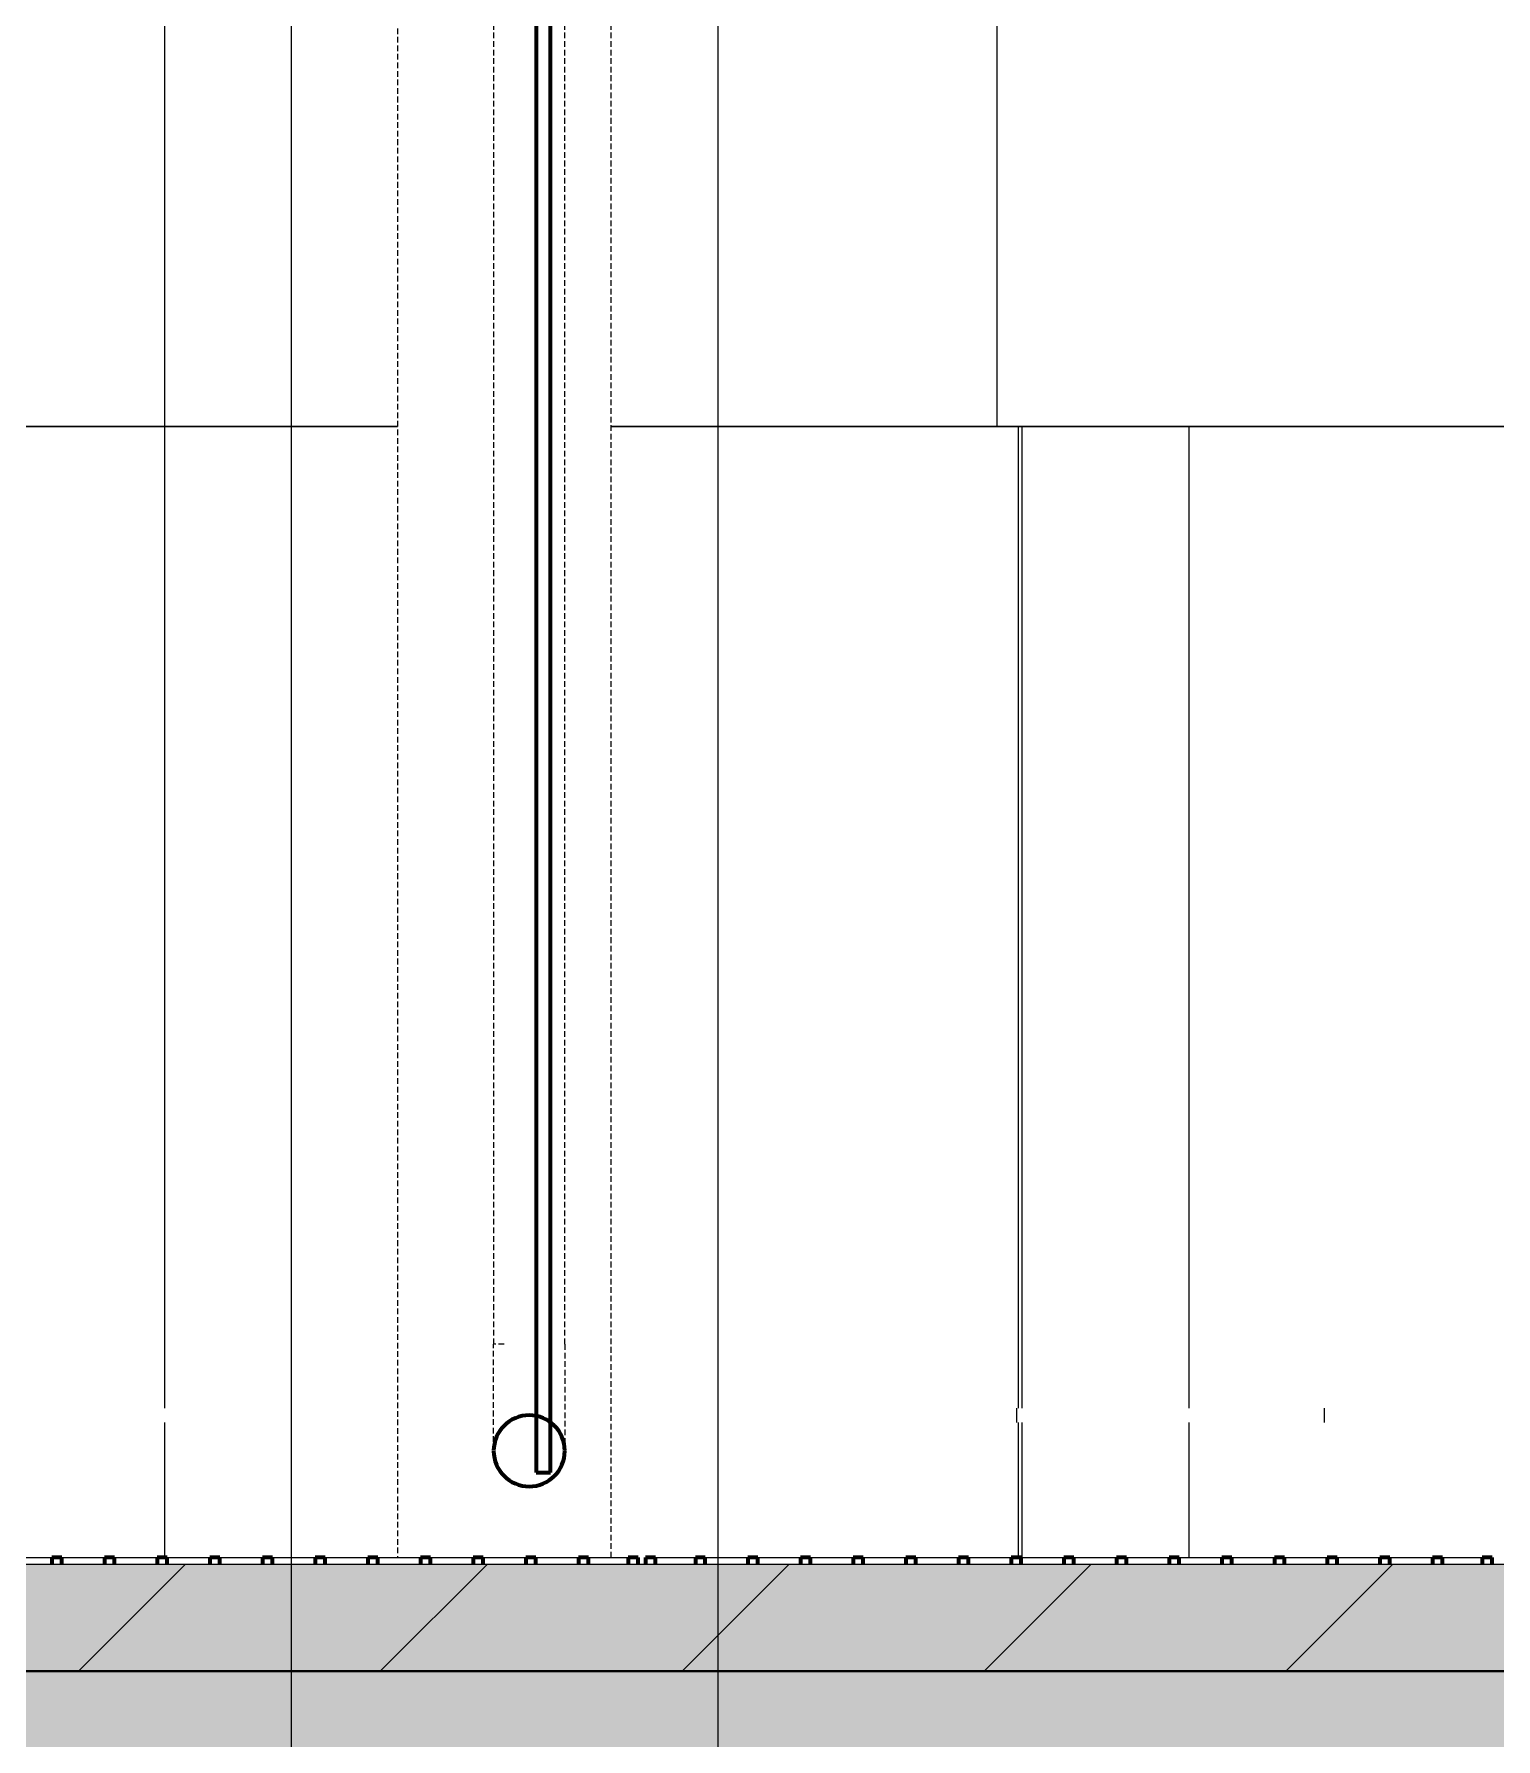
# Model space of a CAD drawing. Header units: millimetres. Extents: x 2519235 to 7246330, y 25937 to 201821.
# Drawn here: x 2655808 to 2656836, y 101067 to 102266 of the extents above; entities that cross this region are included whole.
import ezdxf

# ---------------------------------------------------------------- set-up
doc = ezdxf.new("R2010")
doc.units = ezdxf.units.MM
doc.set_wipeout_variables(frame=1)
doc.linetypes.add('DPA_Hidden 100', pattern=[6, 4, -2])
for name, color, linetype in [('000 - 0_HIDE_OBJ_FRAMING_DEF_SUB_1', 7, 'Continuous'), ('000 - CONCRETE_COL_CUT_COLOR_1', 7, 'Continuous'), ('000 - CONCRETE_COL_CUT_COLOR_3', 7, 'Continuous'), ('000 - CONCRETE_COL_CUT_COLOR_5', 7, 'Continuous'), ('000 - CONCRETE_COL_HATCH_', 7, 'Continuous'), ('000 - CONCRETE_COL_WIPEOUT_', 7, 'Continuous'), ('_งานโครงสร้าง', 7, 'Continuous')]:
    doc.layers.add(name, color=color, linetype=linetype)
doc.layers.add('A-DETL', color=7, linetype='Continuous', lineweight=70)
doc.layers.add('A-DOOR-FRAM', color=7, linetype='Continuous', lineweight=35)
doc.layers.get('A-DETL').off()
pattern_1 = [(90, (-17700.15661122743, 101300), (-600, 3.673940397442059e-14), [])]

# ---------------------------------------------------------------- blocks, each defined once
blk = doc.blocks.new('DR-SG-SW-Wire Screen_Fence - D50-850x2000 mm-31424008-ENTRANCE 1 - ELEVATION 1')
at = {"layer": '000 - 0_HIDE_OBJ_FRAMING_DEF_SUB_1', "color": 7, "linetype": 'DPA_Hidden 100'}
for p, q in [((3012303.023338504, 103170.0000000001), (3012303.023338504, 101195.0000000001)), ((3012453.023338504, 101195.0000000001), (3012453.023338504, 103170.0000000001)), ((3012370.523338504, 103095.0000000001), (3012370.523338504, 101345.0000000001)), ((3012420.523338504, 101345.0000000001), (3012420.523338504, 103095.0000000001)), ((3012378.023338504, 101345), (3012371.073338504, 101345)), ((3012410.523338504, 101289.3114375579), (3012410.523338504, 101288.1346402001))]:
    blk.add_line(p, q, dxfattribs=at)
at = {"layer": '000 - 0_HIDE_OBJ_FRAMING_DEF_SUB_1', "color": 7, "lineweight": 70}
for p, q in [((3012400.523338504, 103159.8586616955), (3012400.523338504, 101254.8586616955)), ((3012410.523338504, 101254.8586616955), (3012410.523338504, 103159.8586616955)), ((3012400.523338504, 101254.8586616955), (3012410.523338504, 101254.8586616955))]:
    blk.add_line(p, q, dxfattribs=at)
at = {"layer": '000 - 0_HIDE_OBJ_FRAMING_DEF_SUB_1', "color": 7, "linetype": 'DPA_Hidden 100', "flags": 128}
for points in [[(3012370.523338504, 101270.2398720274), (3012370.523338504, 101270.5393523111), (3012370.523338504, 101270.957953747), (3012370.523338504, 101271.495006662), (3012370.523338504, 101272.1496518862), (3012370.523338504, 101272.9208421268), (3012370.523338504, 101273.8073436439), (3012370.523338504, 101274.8077382243), (3012370.523338504, 101275.9204254499), (3012370.523338504, 101277.1436252586), (3012370.523338504, 101278.4753807917), (3012370.523338504, 101279.9135615243), (3012370.523338504, 101281.4558666741), (3012370.523338504, 101283.0998288819), (3012370.523338504, 101284.8428181588), (3012370.523338504, 101286.6820460938), (3012370.523338504, 101288.6145703146), (3012370.523338504, 101290.6372991946), (3012370.523338504, 101292.7469967991), (3012370.523338504, 101294.940288062), (3012370.523338504, 101297.2136641852), (3012370.523338504, 101299.5634882519), (3012370.523338504, 101301.9860010447), (3012370.523338504, 101304.47732706), (3012370.523338504, 101307.0334807077), (3012370.523338504, 101309.6503726871), (3012370.523338504, 101312.3238165294), (3012370.523338504, 101315.0495352947), (3012370.523338504, 101317.8231684144), (3012370.523338504, 101320.6402786672), (3012370.523338504, 101323.4963592777), (3012370.523338504, 101326.3868411262), (3012370.523338504, 101329.3071000583), (3012370.523338504, 101332.2524642826), (3012370.523338504, 101335.2182218448), (3012370.523338504, 101338.1996281653), (3012370.523338504, 101341.1919136301), (3012370.523338504, 101344.1902912208), (3012370.523338504, 101345.0000000001)], [(3012420.523338504, 101345.0000000001), (3012420.523338504, 101342.0007999361), (3012420.523338504, 101339.0063979524), (3012420.523338504, 101336.0215844535), (3012420.523338504, 101333.0511345041), (3012420.523338504, 101330.0998001905), (3012420.523338504, 101327.1723030181), (3012420.523338504, 101324.2733263578), (3012420.523338504, 101321.4075079539), (3012420.523338504, 101318.5794325045), (3012420.523338504, 101315.793624327), (3012420.523338504, 101313.0545401202), (3012420.523338504, 101310.3665618345), (3012420.523338504, 101307.7339896619), (3012420.523338504, 101305.1610351561), (3012420.523338504, 101302.6518144955), (3012420.523338504, 101300.210341898), (3012420.523338504, 101297.8405231987), (3012420.523338504, 101295.5461496023), (3012420.523338504, 101293.3308916168), (3012420.523338504, 101291.1982931827), (3012420.523338504, 101289.1517660023), (3012420.523338504, 101287.1945840827), (3012420.523338504, 101285.3298784974), (3012420.523338504, 101283.5606323776), (3012420.523338504, 101281.8896761395), (3012420.523338504, 101280.3196829569), (3012420.523338504, 101278.8531644837), (3012420.523338504, 101277.4924668369), (3012420.523338504, 101276.2397668423), (3012420.523338504, 101275.0970685526), (3012420.523338504, 101274.0662000414), (3012420.523338504, 101273.1488104785), (3012420.523338504, 101272.3463674913), (3012420.523338504, 101271.6601548175), (3012420.523338504, 101271.091270251), (3012420.523338504, 101270.6406238858), (3012420.523338504, 101270.3089366598)], [(3012402.691218745, 101246.0496034929), (3012401.727724795, 101245.7821224972), (3012400.754305151, 101245.5533849393), (3012399.772517076, 101245.3637567504), (3012398.783931222, 101245.2135412953), (3012397.790129116, 101245.1029788867), (3012396.792700627, 101245.0322464007), (3012395.79324143, 101245.0014569944), (3012394.793350447, 101245.0106599241), (3012393.794627287, 101245.0598404672), (3012392.798669698, 101245.1489199452), (3012391.807070997, 101245.27775585), (3012390.821417531, 101245.4461420717), (3012389.843286137, 101245.6538092282), (3012388.874241613, 101245.9004250963), (3012387.915834228, 101246.1855951433), (3012386.969597225, 101246.508863158), (3012386.037044385, 101246.8697119804), (3012385.11966759, 101247.2675643295), (3012384.218934451, 101247.7017837263), (3012383.336285945, 101248.1716755124), (3012382.473134125, 101248.6764879613), (3012381.630859848, 101249.2154134807), (3012380.810810573, 101249.7875899046), (3012380.014298204, 101250.392101873), (3012379.242596991, 101251.0279822956), (3012378.496941491, 101251.6942138994), (3012377.778524595, 101252.3897308559), (3012377.088495615, 101253.1134204864), (3012376.427958452, 101253.8641250418), (3012375.797969823, 101254.640643555), (3012375.199537577, 101255.441733762), (3012374.633619076, 101256.2661140894), (3012374.10111967, 101257.1124657046), (3012373.602891244, 101257.9794346254), (3012373.139730858, 101258.8656338866), (3012372.71237947, 101259.7696457583), (3012372.321520749, 101260.6900240145), (3012371.967779987, 101261.6252962462), (3012371.651723094, 101262.5739662175), (3012371.373855694, 101263.5345162586), (3012371.134622314, 101264.5054096945), (3012370.934405678, 101265.4850933028), (3012370.773526089, 101266.4719997986), (3012370.65224092, 101267.4645503422), (3012370.570744202, 101268.4611570644), (3012370.529166311, 101269.460225607)], [(3012420.523338504, 101270.0000000001), (3012420.50334117, 101269.0002666455), (3012420.443381162, 101268.0021326509), (3012420.3435544, 101267.0071948179), (3012420.204020588, 101266.0170448348), (3012420.02500295, 101265.0332667303), (3012419.806787875, 101264.0574343395), (3012419.549724462, 101263.091108786), (3012419.254223956, 101262.1358359847), (3012418.920759096, 101261.1931441683), (3012418.549863354, 101260.2645414424), (3012418.142130084, 101259.3515133735), (3012417.698211574, 101258.4555206116), (3012417.218817996, 101257.577996554), (3012416.704716279, 101256.7203450521), (3012416.156728876, 101255.8839381653)], [(3012415.575732451, 101255.0701139661), (3012414.962656473, 101254.2801743997), (3012414.318481732, 101253.5153832009), (3012413.644238772, 101252.7769638724), (3012412.941006238, 101252.0660977276), (3012412.20990915, 101251.3839220009), (3012411.452117109, 101250.7315280277), (3012410.66884242, 101250.1099594992), (3012409.861338156, 101249.5202107926), (3012409.030896151, 101248.9632253799), (3012408.178844935, 101248.439894319), (3012407.306547608, 101247.951054828), (3012406.415399661, 101247.4974889457), (3012405.506826739, 101247.0799222808), (3012404.582282366, 101246.699022851), (3012403.643245615, 101246.3554000139)]]:
    blk.add_lwpolyline(points, dxfattribs=at)
at = {"layer": '000 - 0_HIDE_OBJ_FRAMING_DEF_SUB_1', "color": 7, "lineweight": 70}
for start, end in [(0, 180), (180, 0)]:
    blk.add_arc((3012395.523338504, 101270), 25, start, end, dxfattribs=at)
blk = doc.blocks.new('DPA_Drainage Gutter_Landscape PP17_REV B - DPA_Drainage Gutter_Landscape PP17_REV B-36085527-ENTRANCE 1 - ELEVATION 1')
at = {"layer": '000 - 0_HIDE_OBJ_FRAMING_DEF_SUB_1', "color": 7}
for p, q in [((3012030.115850376, 101194.9999999999), (3012060.115850376, 101194.9999999999)), ((3012060.115850376, 101189.9999999999), (3012030.115850376, 101189.9999999999)), ((3012060.115850376, 101194.9999999999), (3012060.115850376, 101189.9999999999)), ((3012067.115850376, 101189.9999999999), (3012067.115850376, 101194.9999999999)), ((3012067.115850376, 101194.9999999999), (3012097.115850377, 101194.9999999999)), ((3012097.115850377, 101189.9999999999), (3012067.115850376, 101189.9999999999)), ((3012097.115850377, 101194.9999999999), (3012097.115850377, 101189.9999999999)), ((3012104.115850377, 101194.9999999999), (3012104.115850377, 101189.9999999999)), ((3012104.115850377, 101194.9999999999), (3012134.115850376, 101194.9999999999)), ((3012134.115850376, 101189.9999999999), (3012104.115850377, 101189.9999999999)), ((3012134.115850376, 101194.9999999999), (3012134.115850376, 101189.9999999999)), ((3012141.115850376, 101189.9999999999), (3012141.115850376, 101194.9999999999)), ((3012141.115850376, 101194.9999999999), (3012171.115850377, 101194.9999999999)), ((3012171.115850377, 101189.9999999999), (3012141.115850376, 101189.9999999999)), ((3012171.115850377, 101194.9999999999), (3012171.115850377, 101189.9999999999)), ((3012178.115850377, 101194.9999999999), (3012178.115850377, 101189.9999999999)), ((3012178.115850377, 101194.9999999999), (3012208.115850376, 101194.9999999999)), ((3012208.115850376, 101189.9999999999), (3012178.115850377, 101189.9999999999)), ((3012208.115850376, 101189.9999999999), (3012208.115850376, 101194.9999999999)), ((3012215.115850376, 101194.9999999999), (3012215.115850376, 101189.9999999999)), ((3012215.115850376, 101194.9999999999), (3012245.115850376, 101194.9999999999)), ((3012245.115850376, 101189.9999999999), (3012215.115850376, 101189.9999999999)), ((3012245.115850376, 101194.9999999999), (3012245.115850376, 101189.9999999999)), ((3012252.115850376, 101194.9999999999), (3012252.115850376, 101189.9999999999)), ((3012252.115850376, 101194.9999999999), (3012282.115850377, 101194.9999999999)), ((3012282.115850377, 101189.9999999999), (3012252.115850376, 101189.9999999999)), ((3012282.115850377, 101189.9999999999), (3012282.115850377, 101194.9999999999)), ((3012289.115850377, 101194.9999999999), (3012289.115850377, 101189.9999999999)), ((3012289.115850377, 101194.9999999999), (3012319.115850376, 101194.9999999999)), ((3012319.115850376, 101189.9999999999), (3012289.115850377, 101189.9999999999)), ((3012319.115850376, 101194.9999999999), (3012319.115850376, 101189.9999999999)), ((3012326.115850376, 101194.9999999999), (3012326.115850376, 101189.9999999999)), ((3012326.115850376, 101194.9999999999), (3012356.115850377, 101194.9999999999)), ((3012356.115850377, 101189.9999999999), (3012326.115850376, 101189.9999999999)), ((3012356.115850377, 101189.9999999999), (3012356.115850377, 101194.9999999999)), ((3012363.115850377, 101194.9999999999), (3012363.115850377, 101189.9999999999)), ((3012363.115850377, 101194.9999999999), (3012393.115850376, 101194.9999999999)), ((3012393.115850376, 101189.9999999999), (3012363.115850377, 101189.9999999999)), ((3012393.115850376, 101194.9999999999), (3012393.115850376, 101189.9999999999)), ((3012400.115850376, 101194.9999999999), (3012400.115850376, 101189.9999999999)), ((3012400.115850376, 101194.9999999999), (3012430.115850376, 101194.9999999999)), ((3012430.115850376, 101189.9999999999), (3012400.115850376, 101189.9999999999)), ((3012430.115850376, 101189.9999999999), (3012430.115850376, 101194.9999999999)), ((3012437.115850376, 101194.9999999999), (3012437.115850376, 101189.9999999999)), ((3012437.115850376, 101194.9999999999), (3012465.115850376, 101194.9999999999)), ((3012465.115850376, 101189.9999999999), (3012437.115850376, 101189.9999999999)), ((3012465.115850376, 101194.9999999999), (3012465.115850376, 101189.9999999999)), ((3012484.27086658, 101189.9999999999), (3012484.27086658, 101194.9999999999)), ((3012484.27086658, 101194.9999999999), (3012512.27086658, 101194.9999999999)), ((3012512.27086658, 101189.9999999999), (3012484.27086658, 101189.9999999999)), ((3012512.27086658, 101194.9999999999), (3012512.27086658, 101189.9999999999)), ((3012519.27086658, 101189.9999999999), (3012519.27086658, 101194.9999999999)), ((3012519.27086658, 101194.9999999999), (3012549.27086658, 101194.9999999999)), ((3012549.27086658, 101189.9999999999), (3012519.27086658, 101189.9999999999)), ((3012549.27086658, 101194.9999999999), (3012549.27086658, 101189.9999999999)), ((3012556.27086658, 101194.9999999999), (3012556.27086658, 101189.9999999999)), ((3012556.27086658, 101194.9999999999), (3012586.27086658, 101194.9999999999)), ((3012586.27086658, 101189.9999999999), (3012556.27086658, 101189.9999999999)), ((3012586.27086658, 101194.9999999999), (3012586.27086658, 101189.9999999999)), ((3012593.27086658, 101189.9999999999), (3012593.27086658, 101194.9999999999)), ((3012593.27086658, 101194.9999999999), (3012623.27086658, 101194.9999999999)), ((3012623.27086658, 101189.9999999999), (3012593.27086658, 101189.9999999999)), ((3012623.27086658, 101194.9999999999), (3012623.27086658, 101189.9999999999)), ((3012630.27086658, 101194.9999999999), (3012630.27086658, 101189.9999999999)), ((3012630.27086658, 101194.9999999999), (3012660.270866579, 101194.9999999999)), ((3012660.270866579, 101189.9999999999), (3012630.27086658, 101189.9999999999)), ((3012660.270866579, 101194.9999999999), (3012660.270866579, 101189.9999999999)), ((3012667.270866579, 101189.9999999999), (3012667.270866579, 101194.9999999999)), ((3012667.270866579, 101194.9999999999), (3012697.27086658, 101194.9999999999)), ((3012697.27086658, 101189.9999999999), (3012667.270866579, 101189.9999999999)), ((3012697.27086658, 101194.9999999999), (3012697.27086658, 101189.9999999999)), ((3012704.27086658, 101194.9999999999), (3012704.27086658, 101189.9999999999)), ((3012704.27086658, 101194.9999999999), (3012734.27086658, 101194.9999999999)), ((3012734.27086658, 101189.9999999999), (3012704.27086658, 101189.9999999999)), ((3012734.27086658, 101194.9999999999), (3012734.27086658, 101189.9999999999)), ((3012741.27086658, 101189.9999999999), (3012741.27086658, 101194.9999999999)), ((3012741.27086658, 101194.9999999999), (3012771.27086658, 101194.9999999999)), ((3012771.27086658, 101189.9999999999), (3012741.27086658, 101189.9999999999)), ((3012771.27086658, 101194.9999999999), (3012771.27086658, 101189.9999999999)), ((3012778.270866579, 101194.9999999999), (3012778.270866579, 101189.9999999999)), ((3012778.270866579, 101194.9999999999), (3012808.27086658, 101194.9999999999)), ((3012808.27086658, 101189.9999999999), (3012778.270866579, 101189.9999999999)), ((3012808.27086658, 101189.9999999999), (3012808.27086658, 101194.9999999999)), ((3012815.27086658, 101194.9999999999), (3012815.27086658, 101189.9999999999)), ((3012815.27086658, 101194.9999999999), (3012845.270866579, 101194.9999999999)), ((3012845.270866579, 101189.9999999999), (3012815.27086658, 101189.9999999999)), ((3012845.270866579, 101194.9999999999), (3012845.270866579, 101189.9999999999)), ((3012852.270866579, 101194.9999999999), (3012852.270866579, 101189.9999999999)), ((3012852.270866579, 101194.9999999999), (3012882.27086658, 101194.9999999999)), ((3012882.27086658, 101189.9999999999), (3012852.270866579, 101189.9999999999)), ((3012882.27086658, 101189.9999999999), (3012882.27086658, 101194.9999999999)), ((3012889.27086658, 101194.9999999999), (3012889.27086658, 101189.9999999999)), ((3012889.27086658, 101194.9999999999), (3012919.27086658, 101194.9999999999)), ((3012919.27086658, 101189.9999999999), (3012889.27086658, 101189.9999999999)), ((3012919.27086658, 101194.9999999999), (3012919.27086658, 101189.9999999999)), ((3012926.27086658, 101194.9999999999), (3012926.27086658, 101189.9999999999)), ((3012926.27086658, 101194.9999999999), (3012956.270866579, 101194.9999999999)), ((3012956.270866579, 101189.9999999999), (3012926.27086658, 101189.9999999999)), ((3012956.270866579, 101189.9999999999), (3012956.270866579, 101194.9999999999)), ((3012963.270866579, 101194.9999999999), (3012963.270866579, 101189.9999999999)), ((3012963.270866579, 101194.9999999999), (3012993.27086658, 101194.9999999999)), ((3012993.27086658, 101189.9999999999), (3012963.270866579, 101189.9999999999)), ((3012993.27086658, 101194.9999999999), (3012993.27086658, 101189.9999999999)), ((3013000.27086658, 101194.9999999999), (3013000.27086658, 101189.9999999999)), ((3013000.27086658, 101194.9999999999), (3013030.270866579, 101194.9999999999)), ((3013030.270866579, 101189.9999999999), (3013000.27086658, 101189.9999999999)), ((3013030.270866579, 101189.9999999999), (3013030.270866579, 101194.9999999999)), ((3013037.27086658, 101194.9999999999), (3013037.27086658, 101189.9999999999)), ((3013037.27086658, 101194.9999999999), (3013065.27086658, 101194.9999999999)), ((3013065.27086658, 101189.9999999999), (3013037.27086658, 101189.9999999999)), ((3013065.27086658, 101194.9999999999), (3013065.27086658, 101189.9999999999))]:
    blk.add_line(p, q, dxfattribs=at)
at = {"layer": '000 - 0_HIDE_OBJ_FRAMING_DEF_SUB_1', "color": 7, "lineweight": 70}
for p, q in [((3012067.115850376, 101194.9999999999), (3012060.115850376, 101194.9999999999)), ((3012060.115850376, 101194.9999999999), (3012060.115850376, 101189.9999999999)), ((3012067.115850376, 101189.9999999999), (3012067.115850376, 101194.9999999999)), ((3012104.115850377, 101194.9999999999), (3012097.115850377, 101194.9999999999)), ((3012097.115850377, 101194.9999999999), (3012097.115850377, 101189.9999999999)), ((3012104.115850377, 101189.9999999999), (3012104.115850377, 101194.9999999999)), ((3012141.115850376, 101194.9999999999), (3012134.115850376, 101194.9999999999)), ((3012134.115850376, 101194.9999999999), (3012134.115850376, 101189.9999999999)), ((3012141.115850376, 101189.9999999999), (3012141.115850376, 101194.9999999999)), ((3012178.115850377, 101194.9999999999), (3012171.115850377, 101194.9999999999)), ((3012171.115850377, 101194.9999999999), (3012171.115850377, 101189.9999999999)), ((3012178.115850377, 101189.9999999999), (3012178.115850377, 101194.9999999999)), ((3012215.115850376, 101194.9999999999), (3012208.115850376, 101194.9999999999)), ((3012208.115850376, 101194.9999999999), (3012208.115850376, 101189.9999999999)), ((3012215.115850376, 101189.9999999999), (3012215.115850376, 101194.9999999999)), ((3012252.115850376, 101194.9999999999), (3012245.115850376, 101194.9999999999)), ((3012245.115850376, 101194.9999999999), (3012245.115850376, 101189.9999999999)), ((3012252.115850376, 101189.9999999999), (3012252.115850376, 101194.9999999999)), ((3012289.115850377, 101194.9999999999), (3012282.115850377, 101194.9999999999)), ((3012282.115850377, 101194.9999999999), (3012282.115850377, 101189.9999999999)), ((3012289.115850377, 101189.9999999999), (3012289.115850377, 101194.9999999999)), ((3012326.115850376, 101194.9999999999), (3012319.115850376, 101194.9999999999)), ((3012319.115850376, 101194.9999999999), (3012319.115850376, 101189.9999999999)), ((3012326.115850376, 101189.9999999999), (3012326.115850376, 101194.9999999999)), ((3012363.115850377, 101194.9999999999), (3012356.115850377, 101194.9999999999)), ((3012356.115850377, 101194.9999999999), (3012356.115850377, 101189.9999999999)), ((3012363.115850377, 101189.9999999999), (3012363.115850377, 101194.9999999999)), ((3012400.115850376, 101194.9999999999), (3012393.115850376, 101194.9999999999)), ((3012393.115850376, 101194.9999999999), (3012393.115850376, 101189.9999999999)), ((3012400.115850376, 101189.9999999999), (3012400.115850376, 101194.9999999999)), ((3012437.115850376, 101194.9999999999), (3012430.115850376, 101194.9999999999)), ((3012430.115850376, 101194.9999999999), (3012430.115850376, 101189.9999999999)), ((3012437.115850376, 101189.9999999999), (3012437.115850376, 101194.9999999999)), ((3012472.115850376, 101194.9999999999), (3012465.115850376, 101194.9999999999)), ((3012465.115850376, 101194.9999999999), (3012465.115850376, 101189.9999999999)), ((3012472.115850376, 101189.9999999999), (3012472.115850376, 101194.9999999999)), ((3012484.27086658, 101194.9999999999), (3012477.27086658, 101194.9999999999)), ((3012477.27086658, 101194.9999999999), (3012477.27086658, 101189.9999999999)), ((3012484.27086658, 101189.9999999999), (3012484.27086658, 101194.9999999999)), ((3012519.27086658, 101194.9999999999), (3012512.27086658, 101194.9999999999)), ((3012512.27086658, 101194.9999999999), (3012512.27086658, 101189.9999999999)), ((3012519.27086658, 101189.9999999999), (3012519.27086658, 101194.9999999999)), ((3012556.27086658, 101194.9999999999), (3012549.27086658, 101194.9999999999)), ((3012549.27086658, 101194.9999999999), (3012549.27086658, 101189.9999999999)), ((3012556.27086658, 101189.9999999999), (3012556.27086658, 101194.9999999999)), ((3012593.27086658, 101194.9999999999), (3012586.27086658, 101194.9999999999)), ((3012586.27086658, 101194.9999999999), (3012586.27086658, 101189.9999999999)), ((3012593.27086658, 101189.9999999999), (3012593.27086658, 101194.9999999999)), ((3012630.27086658, 101194.9999999999), (3012623.27086658, 101194.9999999999)), ((3012623.27086658, 101194.9999999999), (3012623.27086658, 101189.9999999999)), ((3012630.27086658, 101189.9999999999), (3012630.27086658, 101194.9999999999)), ((3012667.270866579, 101194.9999999999), (3012660.270866579, 101194.9999999999)), ((3012660.270866579, 101194.9999999999), (3012660.270866579, 101189.9999999999)), ((3012667.270866579, 101189.9999999999), (3012667.270866579, 101194.9999999999)), ((3012704.27086658, 101194.9999999999), (3012697.27086658, 101194.9999999999)), ((3012697.27086658, 101194.9999999999), (3012697.27086658, 101189.9999999999)), ((3012704.27086658, 101189.9999999999), (3012704.27086658, 101194.9999999999)), ((3012741.27086658, 101194.9999999999), (3012734.27086658, 101194.9999999999)), ((3012734.27086658, 101194.9999999999), (3012734.27086658, 101189.9999999999)), ((3012741.27086658, 101189.9999999999), (3012741.27086658, 101194.9999999999)), ((3012778.270866579, 101194.9999999999), (3012771.27086658, 101194.9999999999)), ((3012771.27086658, 101194.9999999999), (3012771.27086658, 101189.9999999999)), ((3012778.270866579, 101189.9999999999), (3012778.270866579, 101194.9999999999)), ((3012815.27086658, 101194.9999999999), (3012808.27086658, 101194.9999999999)), ((3012808.27086658, 101194.9999999999), (3012808.27086658, 101189.9999999999)), ((3012815.27086658, 101189.9999999999), (3012815.27086658, 101194.9999999999)), ((3012852.270866579, 101194.9999999999), (3012845.270866579, 101194.9999999999)), ((3012845.270866579, 101194.9999999999), (3012845.270866579, 101189.9999999999)), ((3012852.270866579, 101189.9999999999), (3012852.270866579, 101194.9999999999)), ((3012889.27086658, 101194.9999999999), (3012882.27086658, 101194.9999999999)), ((3012882.27086658, 101194.9999999999), (3012882.27086658, 101189.9999999999)), ((3012889.27086658, 101189.9999999999), (3012889.27086658, 101194.9999999999)), ((3012926.27086658, 101194.9999999999), (3012919.27086658, 101194.9999999999)), ((3012919.27086658, 101194.9999999999), (3012919.27086658, 101189.9999999999)), ((3012926.27086658, 101189.9999999999), (3012926.27086658, 101194.9999999999)), ((3012963.270866579, 101194.9999999999), (3012956.270866579, 101194.9999999999)), ((3012956.270866579, 101194.9999999999), (3012956.270866579, 101189.9999999999)), ((3012963.270866579, 101189.9999999999), (3012963.270866579, 101194.9999999999)), ((3013000.27086658, 101194.9999999999), (3012993.27086658, 101194.9999999999)), ((3012993.27086658, 101194.9999999999), (3012993.27086658, 101189.9999999999)), ((3013000.27086658, 101189.9999999999), (3013000.27086658, 101194.9999999999)), ((3013037.27086658, 101194.9999999999), (3013030.270866579, 101194.9999999999)), ((3013030.270866579, 101194.9999999999), (3013030.270866579, 101189.9999999999)), ((3013037.27086658, 101189.9999999999), (3013037.27086658, 101194.9999999999)), ((3013072.27086658, 101194.9999999999), (3013065.27086658, 101194.9999999999)), ((3013065.27086658, 101194.9999999999), (3013065.27086658, 101189.9999999999)), ((3013072.27086658, 101189.9999999999), (3013072.27086658, 101194.9999999999))]:
    blk.add_line(p, q, dxfattribs=at)
blk = doc.blocks.new('*U1049')
at = {"layer": '000 - CONCRETE_COL_HATCH_'}
h = blk.add_hatch(dxfattribs=at)
h.set_pattern_fill('ANSI31', scale=0.25)
h.set_pattern_definition([(45, (1983745.88437262, -850006.8256906052), (-0.5612660075668221, 0.5612660075668221), [])])
h.paths.add_polyline_path([(-1.667805984044525e-10, 1.091393642127514e-11), (0, -74.99999999998545), (15426.42378317285, -74.99999999998545), (15833.69980333885, -74.99999999998545), (44374.6763815023, -74.99999999998545), (44374.6763815023, 1.455191522836685e-11)])
at = {"layer": '000 - CONCRETE_COL_CUT_COLOR_1', "color": 7}
for points in [[(15833.69980333885, -74.99999999998545), (44374.6763815023, -74.99999999998545)], [(44374.6763815023, 1.455191522836685e-11), (-1.667805984044525e-10, 1.091393642127514e-11)]]:
    blk.add_lwpolyline(points, dxfattribs=at)
blk = doc.blocks.new('*U1679')
at = {"layer": '000 - CONCRETE_COL_HATCH_'}
h = blk.add_hatch(dxfattribs=at)
h.set_pattern_fill('AR-CONC', scale=0.04)
h.set_pattern_definition([(49.99999999999999, (362366.6603436848, -853071.7804471476), (7.28738675984016, -0.6375634215561234), [0.762, -8.382000000000001]), (355, (362366.6603436848, -853071.7804471476), (-1.409736856998774, 7.642273809561406), [0.6096, -6.7056233668]), (100.4514447, (362367.2676239648, -853071.8335772875), (5.877649883614131, 7.004710076487804), [0.6476003519999999, -7.123609783999998]), (46.18420000000001, (362366.6603436848, -853069.7484471475), (10.8431616356852, -1.681693117309086), [1.143, -12.573]), (96.63555760999992, (362367.5639396849, -853069.8885871476), (9.49616536206012, 9.897044983908861), [0.9714009256, -10.6854243264]), (351.1841511700001, (362366.6603436848, -853069.7484471475), (9.496165362599081, 9.897044983421306), [0.9143986828, -10.0583892768]), (21, (362367.6763436849, -853070.2564471476), (6.064575650765299, -4.090607927483505), [0.762, -8.382000000000001]), (326.0000000000001, (362367.6763436849, -853070.2564471476), (2.472081133905883, 7.367518644892771), [0.6096, -6.7056]), (71.45144499999999, (362368.1817249889, -853070.5973311436), (8.536656771148646, 3.27691075543621), [0.6476003520000001, -7.123597503999999]), (37.50000000000001, (362366.6603436848, -853071.7804471476), (0.1235441300236727, 3.382201554926124), [0, -6.62432, 0, -6.807200000000001, 0, -6.731000000000001]), (7.499999999999999, (362366.6603436848, -853071.7804471476), (2.67278650041223, 4.00722299272478), [0, -3.88112, 0, -6.47192, 0, -2.5654]), (327.5, (362364.3946636849, -853071.7804471476), (5.423623806674856, -0.2291497597069377), [0, -2.54, 0, -7.9248, 0, -10.5156]), (317.5, (362363.3786636848, -853071.7804471476), (5.925167255440722, 1.017059641333321), [0, -3.302, 0, -5.26288, 0, -7.4676])])
h.paths.add_polyline_path([(-1.667805984044525e-10, 1.091393642127514e-11), (0, -892.9909513085731), (319.9680276676081, -892.990951308573), (347.6019595037214, -892.9909513085731), (347.6019595037214, -174.9999999998254), (44723.12713571079, -174.9999999998254), (44723.12713571079, -892.9909513085731), (45073.5298643955, -892.9909513085731), (45073.12713571079, -25), (45023.12713571079, -25), (45023.12713571126, 375.0000000001019), (44723.12713571126, 375.0000000001019), (44723.12713571079, 0), (347.6019595037214, 0), (347.6019595037214, 375.0000000001019), (47.60195950372145, 375.0000000001019), (47.60195950372145, 0)])
at = {"layer": '000 - CONCRETE_COL_CUT_COLOR_1', "color": 7, "lineweight": -2}
blk.add_lwpolyline([(347.6019595037214, -174.9999999998254), (44723.12713571079, -174.9999999998254), (44723.12713571079, -892.9909513085731), (45073.5298643955, -892.9909513085731), (45073.12713571079, -25), (45023.12713571079, -25), (45023.12713571126, 375.0000000001019), (44723.12713571126, 375.0000000001019), (44723.12713571079, 0), (347.6019595037214, 0)], dxfattribs=at)
blk = doc.blocks.new('W-1-PP17-ENT1_REV02_20260415-155428_PP17_ENT1_EX_ELE1')
at = {"layer": '000 - 0_HIDE_OBJ_FRAMING_DEF_SUB_1', "lineweight": 9}
h = blk.add_hatch(dxfattribs=at)
h.set_pattern_fill('FP_15', style=0, pattern_type=2)
h.set_pattern_definition([(90, (3899.84338877257, 101390), (-600, 3.673940397442059e-14), [])])
h.paths.add_polyline_path([(8850.647957204841, 101990.0000000001), (11360.12172727659, 101990.0000000001), (11360.12172727659, 102290.0000000002), (5099.843097518198, 102290.0000000001), (5099.843097518198, 102190.0000000001), (5079.854649743065, 102189.7008399805), (5079.854649743065, 101990.0000000001), (8647.009947122075, 101990.0000000001)])
h.paths.add_polyline_path([(11781.36685276963, 101990.0000000001), (11781.36685276963, 102290.0000000001), (11510.12172727659, 102290.0000000001), (11510.12172727659, 101990.0000000001), (11701.58009836497, 101990.0000000001)])
h = blk.add_hatch(dxfattribs=at)
h.set_pattern_fill('FP_13', style=0, pattern_type=2)
h.set_pattern_definition([(90, (11215.72238877229, 101390), (-471.294, 2.885843442786764e-14), [])])
h.paths.add_polyline_path([(12821.58915382111, 101990.0000000001), (13100.89775444614, 101990.0000000001), (13100.89775444614, 102290.0000000001), (11908.28943443391, 102290.0000000001), (11908.28943443391, 101990.0000000001), (12719.77014877927, 101990.0000000001)])
h = blk.add_hatch(dxfattribs=at)
h.set_pattern_fill('FP_3', style=0, pattern_type=2)
h.set_pattern_definition(pattern_1)
h.paths.add_polyline_path([(-14272.29644138226, 101190.0000000001), (-14272.29644138226, 101195.0000000001), (-13677.29644138226, 101195.0000000001), (-13677.29644138226, 101190.0000000001), (-13672.14142517932, 101190.0000000001), (-13672.14142517932, 101195.0000000001), (-13077.14142517932, 101195.0000000001), (-13077.14142517932, 101190.0000000001), (-13071.98640897591, 101190.0000000001), (-13071.98640897591, 101195.0000000001), (-12476.98640897591, 101195.0000000001), (-12476.98640897591, 101190.0000000001), (-12471.83139277296, 101190.0000000001), (-12471.83139277296, 101195.0000000001), (-11876.83139277296, 101195.0000000001), (-11876.83139277296, 101190.0000000001), (-11871.67637656955, 101190.0000000001), (-11871.67637656955, 101195.0000000001), (-11276.67637656955, 101195.0000000001), (-11276.67637656955, 101190.0000000001), (-11271.52136036707, 101190.0000000001), (-11271.52136036707, 101195.0000000001), (-10676.52136036661, 101195.0000000001), (-10676.52136036661, 101190.0000000001), (-10671.36634416366, 101190.0000000001), (-10671.36634416366, 101195.0000000001), (-10076.36634416319, 101195.0000000001), (-10076.36634416319, 101190.0000000001), (-10071.21132796071, 101190.0000000001), (-10071.21132796071, 101195.0000000001), (-9476.211327960715, 101195.0000000001), (-9476.211327960715, 101190.0000000001), (-9471.056311757304, 101190.0000000001), (-9471.056311757304, 101195.0000000001), (-8876.056311757304, 101195.0000000001), (-8876.056311757304, 101190.0000000001), (-8870.901295554359, 101190.0000000001), (-8870.901295554359, 101195.0000000001), (-8275.901295554359, 101195.0000000001), (-8275.901295554359, 101190.0000000001), (-8270.746279350948, 101190.0000000001), (-8270.746279350948, 101195.0000000001), (-7675.746279350948, 101195.0000000001), (-7675.746279350948, 101190.0000000001), (-7670.591263148002, 101190.0000000001), (-7670.591263148002, 101195.0000000001), (-7075.591263148002, 101195.0000000001), (-7075.591263148002, 101190.0000000001), (-7070.436246944591, 101190.0000000001), (-7070.436246944591, 101195.0000000001), (-6475.436246944591, 101195.0000000001), (-6475.436246944591, 101190.0000000001), (-6470.281230741646, 101190.0000000001), (-6470.281230741646, 101195.0000000001), (-5875.281230741646, 101195.0000000001), (-5875.281230741646, 101190.0000000001), (-5870.126214538235, 101190.0000000001), (-5870.126214538235, 101195.0000000001), (-5275.126214538235, 101195.0000000001), (-5275.126214538235, 101190.0000000001), (-5269.97119833529, 101190.0000000001), (-5269.97119833529, 101195.0000000001), (-4674.97119833529, 101195.0000000001), (-4674.97119833529, 101190.0000000001), (-4669.816182131879, 101190.0000000001), (-4669.816182131879, 101195.0000000001), (-4074.816182131879, 101195.0000000001), (-4074.816182131879, 101190.0000000001), (-4069.661165929399, 101190.0000000001), (-4069.661165929399, 101195.0000000001), (-3474.661165929399, 101195.0000000001), (-3474.661165929399, 101190.0000000001), (-3469.506149725989, 101190.0000000001), (-3469.506149725989, 101195.0000000001), (-2874.506149725989, 101195.0000000001), (-2874.506149725989, 101190.0000000001), (-2869.351133523043, 101190.0000000001), (-2869.351133523043, 101195.0000000001), (-2274.351133523043, 101195.0000000001), (-2274.351133523043, 101190.0000000001), (-2269.196117319632, 101190.0000000001), (-2269.196117319632, 101195.0000000001), (-1674.196117319632, 101195.0000000001), (-1674.196117319632, 101190.0000000001), (-1669.041101116687, 101190.0000000001), (-1669.041101116687, 101195.0000000001), (-1074.041101116687, 101195.0000000001), (-1074.041101116687, 101190.0000000001), (-1068.886084913276, 101190.0000000001), (-1068.886084913276, 101195.0000000001), (-473.8860849132761, 101195.0000000001), (-473.8860849132761, 101190.0000000001), (-468.7310687103309, 101190.0000000001), (-468.7310687103309, 101195.0000000001), (126.2689312896691, 101195.0000000001), (126.2689312896691, 101190.0000000001), (131.42394749308, 101190.0000000001), (131.42394749308, 101195.0000000001), (726.42394749308, 101195.0000000001), (726.42394749308, 101190.0000000001), (731.5789636960253, 101190.0000000001), (731.5789636960253, 101195.0000000001), (1326.578963696025, 101195.0000000001), (1326.578963696025, 101190.0000000001), (1331.733979899436, 101190.0000000001), (1331.733979899436, 101195.0000000001), (1926.733979899436, 101195.0000000001), (1926.955614386592, 101190.0000000001), (1931.888996101916, 101190.0000000001), (1931.888996101916, 101195.0000000001), (2526.888996102381, 101195.0000000001), (2526.888996102381, 101190.0000000001), (2532.044012305327, 101190.0000000001), (2532.044012305327, 101195.0000000001), (3127.044012305792, 101195.0000000001), (3127.044012305792, 101190.0000000001), (3132.199028508272, 101190.0000000001), (3132.199028508272, 101195.0000000001), (3727.199028508272, 101195.0000000001), (3727.199028508272, 101190.0000000001), (3732.354044711683, 101190.0000000001), (3732.354044711683, 101195.0000000001), (4327.354044711683, 101195.0000000001), (4327.354044711683, 101190.0000000001), (4332.509060914628, 101190.0000000001), (4332.509060914628, 101195.0000000001), (4927.509060914628, 101195.0000000001), (4927.509060914628, 101190.0000000001), (4932.664077118039, 101190.0000000001), (4932.664077118039, 101195.0000000001), (5527.664077118039, 101195.0000000001), (5527.664077118039, 101190.0000000001), (5532.819093320984, 101190.0000000001), (5532.819093320984, 101195.0000000001), (6127.819093320984, 101195.0000000001), (6127.819093320984, 101190.0000000001), (6132.974109524395, 101190.0000000001), (6132.974109524395, 101195.0000000001), (6727.974109524395, 101195.0000000001), (6727.974109524395, 101190.0000000001), (6733.129125727341, 101190.0000000001), (6733.129125727341, 101195.0000000001), (6994.402170381043, 101195.0000000001), (6994.402170381043, 101290.0000000001), (-18050.15708009899, 101290.0000000001), (-18050.15708009899, 101195.0000000001), (-17878.38155480428, 101195.0000000001), (-17878.38155480428, 101190.0000000001), (-17873.22653860133, 101190.0000000001), (-17873.22653860133, 101195.0000000001), (-17278.22653860087, 101195.0000000001), (-17278.22653860087, 101190.0000000001), (-17273.07152239839, 101190.0000000001), (-17273.07152239839, 101195.0000000001), (-16678.07152239839, 101195.0000000001), (-16678.07152239839, 101190.0000000001), (-16672.91650619498, 101190.0000000001), (-16672.91650619498, 101195.0000000001), (-16077.91650619498, 101195.0000000001), (-16077.91650619498, 101190.0000000001), (-16072.76148999203, 101190.0000000001), (-16072.76148999203, 101195.0000000001), (-15477.76148999203, 101195.0000000001), (-15477.76148999203, 101190.0000000001), (-15472.60647378862, 101190.0000000001), (-15472.60647378862, 101195.0000000001), (-14877.60647378862, 101195.0000000001), (-14877.60647378862, 101190.0000000001), (-14872.45145758567, 101190.0000000001), (-14872.45145758567, 101195.0000000001), (-14277.45145758567, 101195.0000000001), (-14277.45145758567, 101190.0000000001)])
h.paths.add_polyline_path([(11534.3692553523, 101190.0000000001), (11534.3692553523, 101195.0000000001), (11556.32170836115, 101195.0000000001), (11556.32170836115, 101290.0000000001), (11510.12172727659, 101289.6879062761), (11510.12172727659, 101195.0000000001), (11529.21423914935, 101195.0000000001), (11529.21423914935, 101190.0000000001)])
h.paths.add_polyline_path([(7328.129125727341, 101190.0000000001), (7333.284141930752, 101190.0000000001), (7333.284141930752, 101195.0000000001), (7928.284141930752, 101195.0000000001), (7928.284141930752, 101190.0000000001), (7933.439158133697, 101190.0000000001), (7933.439158133697, 101195.0000000001), (8528.439158133697, 101195.0000000001), (8528.439158133697, 101190.0000000001), (8533.594174337108, 101190.0000000001), (8533.594174337108, 101195.0000000001), (9128.594174337108, 101195.0000000001), (9128.594174337108, 101190.0000000001), (9133.749190539587, 101190.0000000001), (9133.749190539587, 101195.0000000001), (9728.749190539587, 101195.0000000001), (9728.749190539587, 101190.0000000001), (9733.904206742998, 101190.0000000001), (9733.904206742998, 101195.0000000001), (10328.90420674346, 101195.0000000001), (10328.90420674346, 101190.0000000001), (10334.05922294594, 101190.0000000001), (10334.05922294594, 101195.0000000001), (10929.05922294594, 101195.0000000001), (10929.05922294594, 101190.0000000001), (10934.21423914935, 101190.0000000001), (10934.21423914935, 101195.0000000001), (11360.12172727659, 101195.0000000001), (11360.12172727659, 101290.0000000001), (7294.402170381043, 101290.0000000001), (7294.402170381043, 101195.0000000001), (7328.129125727341, 101195.0000000001)])
h.paths.add_polyline_path([(-13549.53315191204, 101300.0000000001), (11360.12172727659, 101300.0000000001), (11360.12172727659, 101990.0000000001), (7304.843097518664, 101990.0000000001), (7304.843097518664, 101680.0000000001), (7094.843097518664, 101680.0000000001), (7094.843097518664, 101990.0000000001), (-8932.665722250938, 101990.0000000001), (-8932.665722250938, 101680.0000000001), (-9142.665722250938, 101680.0000000001), (-9142.665722250938, 101990.0000000001), (-18050.15708009899, 101990.0000000001), (-18050.15708009899, 101300.0000000001), (-13550.15690248134, 101300.0000000001)])
h.paths.add_polyline_path([(11556.32170836115, 101300.0000000001), (11556.32170836115, 101990.0000000001), (11510.12172727659, 101988.9232766526), (11510.12172727659, 101300.0000000001)])
h = blk.add_hatch(dxfattribs=at)
h.set_pattern_fill('FP_3', style=0, pattern_type=2)
h.set_pattern_definition(pattern_1)
h.paths.add_polyline_path([(11798.69748872425, 101195.0000000001), (11798.69748872425, 101290), (11556.32170836115, 101290.0000000001), (11556.32170836115, 101195.0000000001), (11798.3692553523, 101195.0000000001)])
h.paths.add_polyline_path([(11701.58009836497, 101300.0000000001), (11798.69748872425, 101300.0000000001), (11798.69748872425, 101990.0000000001), (11556.32170836115, 101990.0000000001), (11556.32170836115, 101300.0000000001), (11665.90483633848, 101300.0000000001)])
h = blk.add_hatch(dxfattribs=at)
h.set_pattern_fill('FP_4', style=0, pattern_type=2)
h.set_pattern_definition([(90, (12189.25438877288, 100700), (-471.294, 2.885843442786764e-14), [])])
h.paths.add_polyline_path([(12734.67928775866, 101190.0000000001), (12734.67928775866, 101195.0000000001), (13329.67928775866, 101195.0000000001), (13330.68417902803, 101190.0000000001), (13334.83430396207, 101190.0000000001), (13334.83430396207, 101195.0000000001), (13929.83430396207, 101195.0000000001), (13929.83430396207, 101190.0000000001), (13934.98932016501, 101190.0000000001), (13934.98932016501, 101195.0000000001), (14310.07672944572, 101195.0000000001), (14310.07672944572, 101290.0000000001), (11798.69748872425, 101290.0000000001), (11798.69748872425, 101195.0000000001), (12129.3692553523, 101195.0000000001), (12129.3692553523, 101190.0000000001), (12134.52427155571, 101190.0000000001), (12134.52427155571, 101195.0000000001), (12729.52427155571, 101195.0000000001), (12729.52427155571, 101190.0000000001)])
h.paths.add_polyline_path([(11798.69748872425, 101300.0000000001), (13131.8409819752, 101300.0000000001), (13131.8409819752, 101990.0000000001), (11798.69748872425, 101990.0000000001), (11798.69748872425, 101440.7625727432)])
h.paths.add_polyline_path([(12671.56273836596, 101590.0000000002), (12491.74960080441, 101590.0000000002), (12491.74960080441, 101790.0000000002), (12671.56273836596, 101790.0000000002), (12671.56273836596, 101593.1067632496)])
at = {"layer": '000 - 0_HIDE_OBJ_FRAMING_DEF_SUB_1', "lineweight": 25}
h = blk.add_hatch(dxfattribs=at)
h.set_pattern_fill('FP_20', style=0, pattern_type=2)
h.set_pattern_definition([(49.99999999999999, (230.5833887723275, 4.365574568510056e-11), (364.3679291599551, -31.87829433463961), [38.1, -419.1]), (355, (230.5833887723275, 4.365574568510056e-11), (-70.48585119027365, 382.1133031955085), [30.48, -335.28]), (100.451, (260.9473887723871, -2.656999999962864), (293.8850033319185, 350.2333756405837), [32.38, -356.18]), (46.184, (230.5833887723275, 101.6000000000495), (542.1584806148381, -84.08582678674355), [57.15, -628.65]), (96.63599999999998, (275.7633887724951, 94.59300000003714), (474.8048986471381, 494.8554198568314), [48.56999999999995, -534.2699999999992]), (351.184, (230.5833887723275, 101.6000000000495), (474.8101998134891, 494.8500824593995), [45.72, -502.92]), (21, (281.3833887726068, 76.20000000004075), (303.2284677223905, -204.530461821048), [38.1, -419.1]), (326, (281.3833887726068, 76.20000000004075), (123.6038908877798, 368.3760440832192), [30.48, -335.28]), (71.45100000000001, (306.6523887719959, 59.15600000004633), (426.8341253887271, 163.8427355717685), [32.38, -356.18]), (37.50000000000001, (230.5833887723275, 4.365574568510056e-11), (6.176645655275919, 169.1101515830707), [16.764, -314.452, 16.764, -323.596, -336.55]), (37.50000000000001, (230.5833887723275, 4.365574568510056e-11), (6.176645655275919, 169.1101515830707), [-671.576, 16.764, -319.786]), (7.499999999999999, (230.5833887723275, 4.365574568510056e-11), (133.63887623219, 200.3614940037067), [16.764, -177.292, 16.764, -306.832, -128.27]), (7.499999999999999, (230.5833887723275, 4.365574568510056e-11), (133.63887623219, 200.3614940037067), [-517.6519999999999, 16.764, -111.506]), (327.5, (117.299388772808, 4.365574568510056e-11), (271.1818188053453, -11.45836264153357), [16.764, -110.236, 16.764, -379.476, -525.78]), (327.5, (117.299388772808, 4.365574568510056e-11), (271.1818188053453, -11.45836264153357), [-523.24, 16.764, -509.016]), (317.5, (66.49938877252862, 4.365574568510056e-11), (296.2585102275035, 50.85284694862453), [16.764, -148.336, 16.764, -246.38, -373.38]), (317.5, (66.49938877252862, 4.365574568510056e-11), (296.2585102275035, 50.85284694862453), [-428.244, 16.764, -356.616])])
h.paths.add_polyline_path([(-20424.00930630881, 100222.0090486915), (-20424.00930630881, 100940.0000000003), (23951.51586989826, 100940.0000000003), (23951.51586989826, 100222.0090486915), (24301.91859858297, 100222.0090486915), (24301.51586989826, 101090.0000000001), (24251.51586989826, 101090.0000000001), (24251.51586989872, 101490.0000000002), (23951.51586989872, 101490.0000000002), (23951.51586989826, 101115.0000000001), (-20424.00930630881, 101115.0000000001), (-20424.00930630881, 101490.0000000002), (-20724.00930630881, 101490.0000000002), (-20724.00930630881, 101115.0000000001), (-20771.61126581253, 101115.0000000001), (-20771.61126581253, 100222.0090486915), (-20451.64323814493, 100222.0090486915)])
at = {"layer": '000 - 0_HIDE_OBJ_FRAMING_DEF_SUB_1', "lineweight": 9}
h = blk.add_hatch(dxfattribs=at)
h.set_pattern_fill('FP_2', style=0, pattern_type=2)
h.set_pattern_definition([(90, (-18125.15661122743, 100940), (-600, 3.673940397442059e-14), [])])
h.paths.add_polyline_path([(-18029.56937373523, 101290.0000000001), (11360.12172727659, 101290.0000000001), (11360.12172727659, 101300.0000000001), (-18050.15708009899, 101300.0000000001), (-18050.15708009899, 101290.0000000001)])
h.paths.add_polyline_path([(11556.32170836115, 101290.0000000001), (11569.01396652777, 101290.0857397346), (11569.01396652777, 101300.0000000001), (11510.12172727659, 101300.0000000001), (11510.12172727659, 101290.0000000001)])
h = blk.add_hatch(dxfattribs=at)
h.set_pattern_fill('FP_5', style=0, pattern_type=2)
h.set_pattern_definition([(90, (11772.70138877258, 100940), (-600, 3.673940397442059e-14), [])])
h.paths.add_polyline_path([(11665.90483633848, 101290.0000000001), (11795.23136153352, 101290.0000000001), (11795.23136153352, 101300.0000000001), (11569.01396652777, 101300.0000000001), (11569.01396652777, 101290.0000000001), (11596.58229251578, 101290.0000000001)])
h = blk.add_hatch(dxfattribs=at)
h.set_pattern_fill('FP_6', style=0, pattern_type=2)
h.set_pattern_definition([(90, (11812.92838877253, 100940), (-471.294, 2.885843442786764e-14), [])])
h.paths.add_polyline_path([(13125.65224480955, 101290.0000000001), (13125.65224480955, 101300.0000000001), (11795.23136153352, 101300.0000000001), (11795.23136153352, 101290.0000000001), (12923.40815886203, 101290.0000000001)])
h = blk.add_hatch(dxfattribs=at)
h.set_pattern_fill('FP_14', style=0, pattern_type=2)
h.set_pattern_definition([(45, (230.5833887723275, 4.365574568510056e-11), (-106.0660171779821, 106.0660171779821), [])])
h.paths.add_polyline_path([(-4589.460708265193, 101115.0000000001), (23951.51586989826, 101115.0000000001), (23951.51586989826, 101190.0000000001), (-20423.16051160404, 101190.0000000001), (-20423.16051160404, 101115.0000000001), (-4996.736728431191, 101115.0000000001)])
at = {"color": 7}
for points in [[(-20771.61126581253, 101115.0000000001), (-20771.61126581253, 100222.0090486915), (-20451.64323814493, 100222.0090486915), (-20424.00930630881, 100222.0090486915), (-20424.00930630881, 100940.0000000003), (23951.51586989826, 100940.0000000003), (23951.51586989826, 100222.0090486915), (24301.91859858297, 100222.0090486915), (24301.51586989826, 101090.0000000001), (24251.51586989826, 101090.0000000001), (24251.51586989872, 101490.0000000002), (23951.51586989872, 101490.0000000002), (23951.51586989826, 101115.0000000001), (-20424.00930630881, 101115.0000000001), (-20424.00930630881, 101490.0000000002), (-20724.00930630881, 101490.0000000002), (-20724.00930630881, 101115.0000000001)], [(-20423.16051160404, 101190.0000000001), (-20423.16051160404, 101115.0000000001), (-4996.736728431191, 101115.0000000001), (-4589.460708265193, 101115.0000000001), (23951.51586989826, 101115.0000000001), (23951.51586989826, 101190.0000000001)]]:
    blk.add_lwpolyline(points, close=True, dxfattribs=at)
at = {"layer": '000 - 0_HIDE_OBJ_FRAMING_DEF_SUB_1', "color": 7, "lineweight": 9}
for p, q in [((11781.3668527687, 101990), (11781.3668527687, 102290)), ((-10050.1569024818, 101990), (11360.12172727659, 101990)), ((11360.12172727659, 101990), (5079.8546497426, 101990)), ((11510.12172727613, 101990), (11746.70558085758, 101990)), ((11746.70558085758, 101990), (11510.12172727613, 101990)), ((11746.70558085758, 101990), (13039.00992449, 101990)), ((13039.01038278919, 101990), (11746.70558085758, 101990)), ((11798.69748872425, 101990), (11798.69748872425, 101299.9999999999)), ((11795.23136153305, 101289.9999999999), (11795.23136153305, 101299.9999999999)), ((11798.69748872425, 101289.9999999999), (11798.69748872425, 101195))]:
    blk.add_line(p, q, dxfattribs=at)
at = {"layer": 'A-DETL', "color": 7}
blk.add_blockref('DPA_Drainage Gutter_Landscape PP17_REV B - DPA_Drainage Gutter_Landscape PP17_REV B-36085527-ENTRANCE 1 - ELEVATION 1', (-3000942.901611228, 4.365574568510056e-11), dxfattribs=at)
at = {"layer": 'A-DOOR-FRAM', "color": 7, "lineweight": 70}
blk.add_blockref('DR-SG-SW-Wire Screen_Fence - D50-850x2000 mm-31424008-ENTRANCE 1 - ELEVATION 1', (-3000942.901611228, 4.365574568510056e-11), dxfattribs=at)
at = {"layer": '000 - CONCRETE_COL_CUT_COLOR_3', "color": 7}
blk.add_blockref('*U1049', (-20423.16051160404, 101190.0000000001), dxfattribs=at)
at = {"layer": '000 - CONCRETE_COL_CUT_COLOR_5', "color": 7, "lineweight": 40}
blk.add_blockref('*U1679', (-20771.61126581253, 101115.0000000001), dxfattribs=at)
blk = doc.blocks.new('W-1-PP17-ENT1_REV02_20260415-160712_PP17_ENT1_SE_ELE1')
at = {"layer": '_งานโครงสร้าง', "color": 7}
for p, q in [((11285.27862975793, 114689.9999999947), (11285.27862975793, 100789.9999999947)), ((11585.27862975793, 114689.9999999946), (11585.27862975793, 100789.9999999947))]:
    blk.add_line(p, q, dxfattribs=at)

msp = doc.modelspace()

# ---------------------------------------------------------------- block references
at = {"color": 7}
msp.add_blockref('W-1-PP17-ENT1_REV02_20260415-155428_PP17_ENT1_EX_ELE1', (2644703.703428661, 3.812601789832115e-09), dxfattribs=at)

# ---------------------------------------------------------------- next in the draw order: block references
msp.add_blockref('W-1-PP17-ENT1_REV02_20260415-160712_PP17_ENT1_SE_ELE1', (2644703.703428661, 4.016328603029251e-09), dxfattribs=at)

doc.saveas('drawing.dxf')
